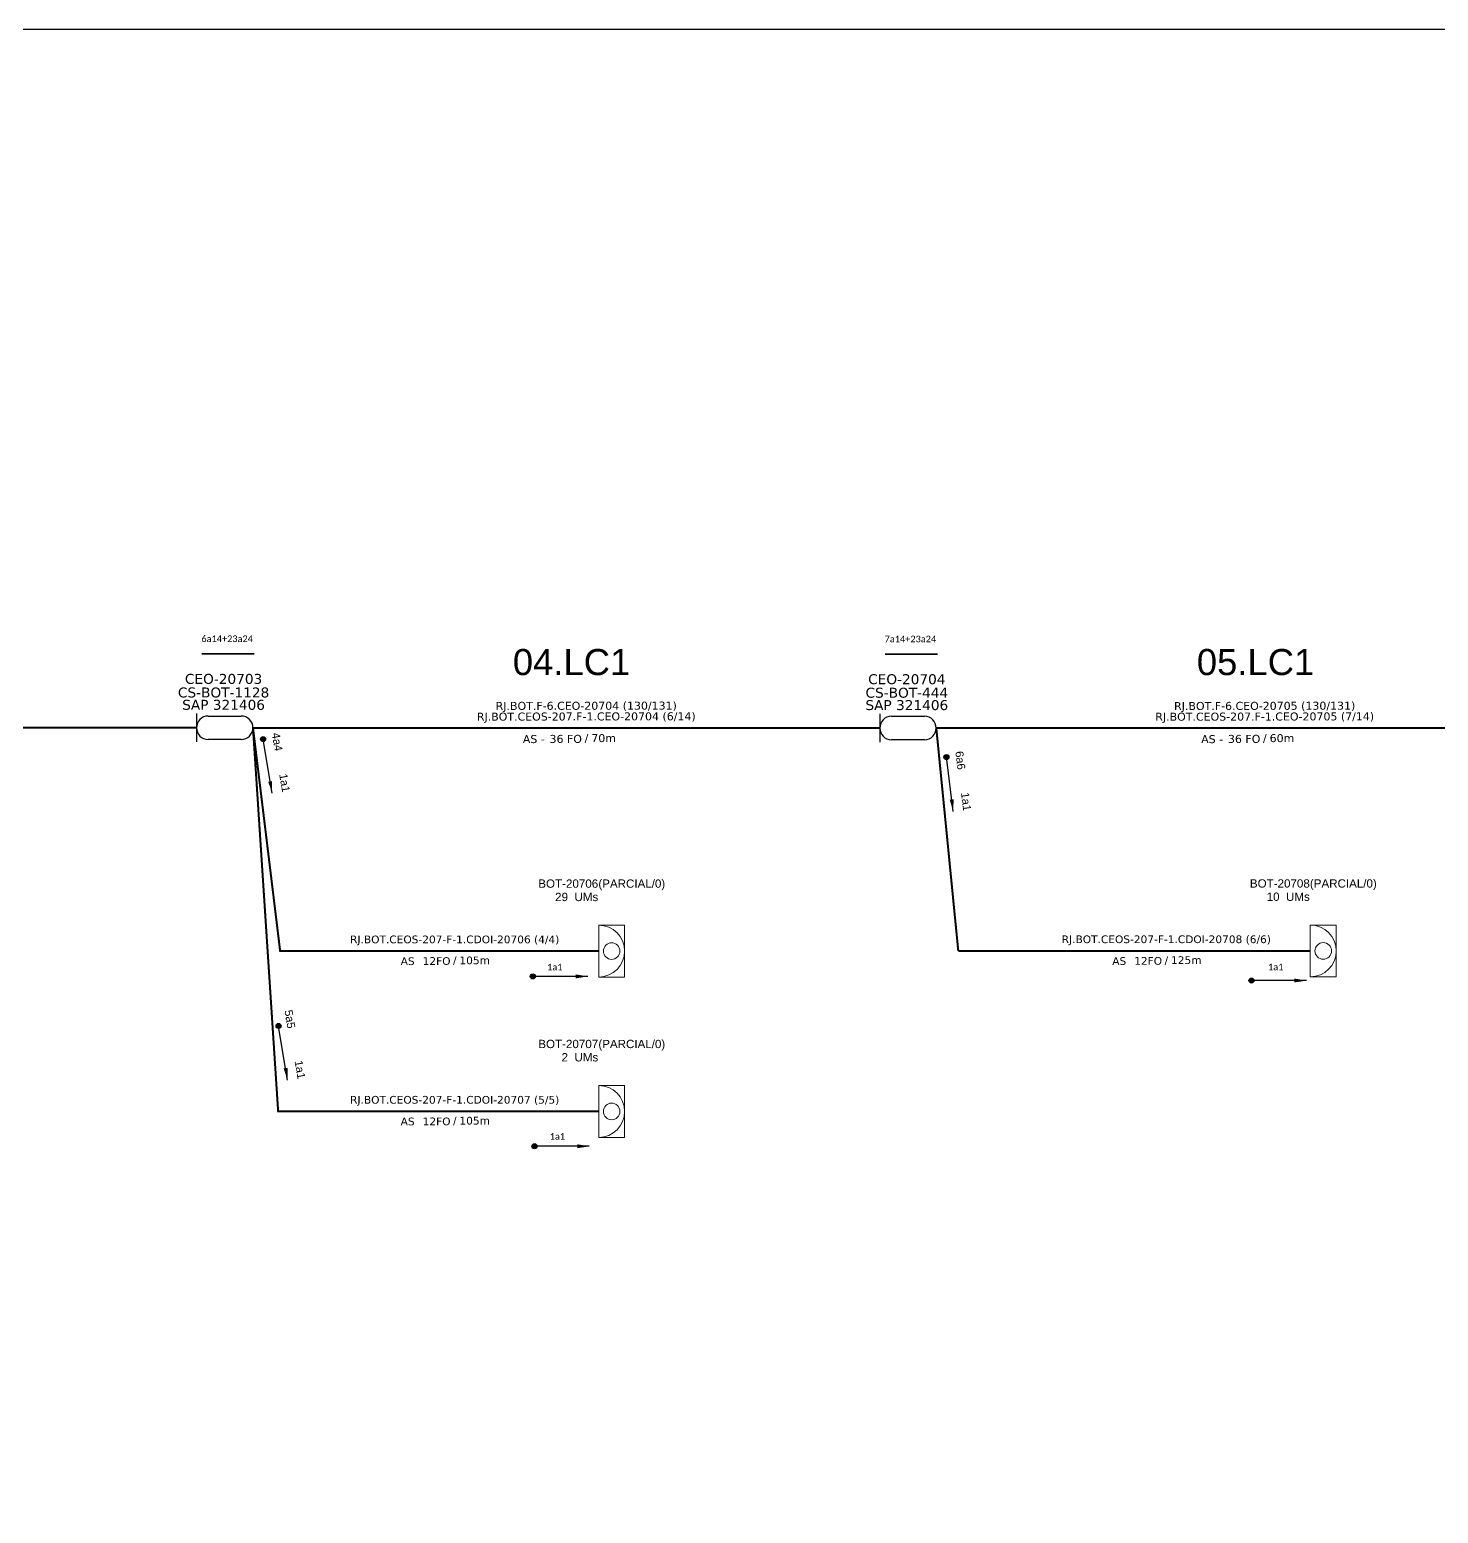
# Model space of a CAD drawing. Header units: inches. Extents: x 21510 to 26976, y 7127 to 12274.
# Drawn here: x 25272 to 25461.8, y 12074.2 to 12274 of the extents above; entities that cross this region are included whole.
import ezdxf
from ezdxf.enums import TextEntityAlignment as Align

# ---------------------------------------------------------------- set-up
doc = ezdxf.new("R2010")
doc.units = ezdxf.units.IN
doc.header["$LTSCALE"] = 0.5
for name, color, linetype, lineweight in [("20.0-LEGENDA DOS CDO'S", 1, 'Continuous', 0), ('20.1-CDO_INTERIOR', 1, 'Continuous', 0), ('40.1-ETIQUETAS', 1, 'Continuous', 20)]:
    doc.layers.add(name, color=color, linetype=linetype, lineweight=lineweight)
for name, color, linetype in [('20.5-CEO', 1, 'Continuous'), ('CAP a instalar', 1, 'Continuous'), ('Seta indicação do cabo', 7, 'Continuous'), ('texto', 255, 'Continuous')]:
    doc.layers.add(name, color=color, linetype=linetype)
doc.styles.add('ARIAL', font='arial.ttf')
doc.styles.add('siredit', font='verdana.ttf')
doc.styles.get("Standard").update_dxf_attribs({"font": 'arial.ttf'})
doc.dimstyles.new('CC', dxfattribs={"dimtxt": 1, "dimasz": 2, "dimexe": 0.18, "dimexo": 0.0625, "dimgap": 0.09, "dimtad": 0, "dimdec": 0, "dimrnd": 1, "dimzin": 0, "dimdsep": 46, "dimtxsty": 'siredit', "dimblk": 'NONE', "dimcen": 0, "dimse1": 1, "dimse2": 1, "dimsd1": 1, "dimsd2": 1, "dimclrt": 7, "dimadec": 0, "dimazin": 0, "dimtfac": 1, "dimtdec": 0, "dimtofl": 0, "dimtmove": 0, "dimatfit": 3, "dimfxl": 0, "dimtolj": 1, "dimtzin": 0, "dimarcsym": 0})

# ---------------------------------------------------------------- blocks, each defined once
blk = doc.blocks.new('_None')
blk = doc.blocks.new('ETIQUETA_RS5F')
at = {"layer": '40.1-ETIQUETAS', "color": 0, "style": 'siredit'}
blk.add_text('/', height=1.5, dxfattribs=at).set_placement((1.55, -1.95), align=Align.MIDDLE_RIGHT)
for tag, p in [('ETIQUETA_R_SECUNDARIA', (1.18, 2.1)), ('ETIQUETA_R_PRIMARIA', (1.18, 4.1)), ('F_ATIVAS/F_MORTAS', (1.11, -4.24))]:
    blk.add_attdef(tag, text='', height=1.5, dxfattribs=at).set_placement(p, align=Align.MIDDLE_CENTER)
for tag, p in [('TIPO_CABO', (-6.62, -2.12)), ('CAP_CABO', (0.37, -2.09))]:
    blk.add_attdef(tag, text='', height=1.5, dxfattribs=at).set_placement(p, align=Align.MIDDLE_RIGHT)
blk.add_attdef('METROS', text='', height=1.5, dxfattribs=at).set_placement((2.11, -1.95), align=Align.MIDDLE_LEFT)
for tag, p in [('FUSÃO_1', (0.82, -8.39)), ('FUSÃO_2', (0.82, -10.6)), ('FUSÃO_3', (0.82, -12.93)), ('FUSÃO_4', (0.82, -15.14)), ('FUSÃO_5', (0.82, -17.16))]:
    blk.add_attdef(tag, text='', height=1.5, dxfattribs=at).set_placement(p, align=Align.CENTER)
blk = doc.blocks.new('CDOI_INT')
at = {"layer": '20.1-CDO_INTERIOR', "color": 0, "lineweight": 18}
blk.add_lwpolyline([(4.25, -4.25), (4.25, 4.25), (0, 4.25), (0, -4.25)], close=True, dxfattribs=at)
blk.add_circle((2.12, 0), 1.36, dxfattribs=at)
blk.add_arc((0, 0), 4.25, 270, 90, dxfattribs=at)
at = {"layer": "20.0-LEGENDA DOS CDO'S", "color": 0, "style": 'ARIAL'}
for tag, p in [('CDO_N', (-0.08, 10.38)), ('SPLITER_1', (21.18, 10.38)), ('SPLITER_2', (21.19, 8.68)), ('SAP', (-0.08, 6.23)), ('SURVEY', (-0.08, 8.2)), ('1:XX', (5.94, -2.22)), ('UMS', (5.94, -4.24))]:
    blk.add_attdef(tag, p, '', height=1.36, dxfattribs=at)
blk.add_attdef('FIBRAS_UTILIZADAS', text='', height=1.36, dxfattribs=at).set_placement((15.34, 10.38), align=Align.CENTER)
blk = doc.blocks.new('SETA 2')
at = {"layer": 'Seta indicação do cabo'}
h = blk.add_hatch(color=256, dxfattribs=at)
h.dxf.hatch_style = 1
h.paths.add_polyline_path([(348.974, 271.648, 1), (348.848, 271.648, 1)])
blk.add_circle((348.911, 271.648), 0.0626, dxfattribs=at)
blk.add_leader([(350.279, 271.648), (348.974, 271.648)], dimstyle='CC', override={"dimasz": 0.3}, dxfattribs=at)

msp = doc.modelspace()

# ---------------------------------------------------------------- linework, layer by layer
msp.add_lwpolyline([(25027.69, 11679.98), (25866.25, 11679.98), (25866.25, 12273.98), (25027.69, 12273.98), (25027.69, 11679.98)])
at = {"layer": '20.5-CEO', "color": 0}
for p, q in [((25296.07, 12181.54), (25300.52, 12181.54)), ((25388.11, 12181.5), (25392.55, 12181.5)), ((25300.52, 12178.37), (25296.07, 12178.37)), ((25392.55, 12178.34), (25388.11, 12178.34))]:
    msp.add_line(p, q, dxfattribs=at)
for points in [[(25294.49, 12181.87), (25294.49, 12178.05)], [(25386.53, 12181.83), (25386.53, 12178.01)]]:
    msp.add_lwpolyline(points, dxfattribs=at)
for centre, start, end in [((25296.07, 12179.96), 90, 270), ((25300.52, 12179.96), 270, 90), ((25388.11, 12179.92), 90, 270), ((25392.55, 12179.92), 270, 90)]:
    msp.add_arc(centre, 1.58, start, end, dxfattribs=at)
at = {"layer": 'CAP a instalar', "color": 0, "ltscale": 30}
msp.add_lwpolyline([(25208.34, 12179.96, 0.27, 0.27, 0), (25250.27, 12179.96, 0.27, 0.27, 0), (25294.49, 12179.96, 0.27, 0.27, 0)], format="xyseb", dxfattribs=at)
at = {"layer": 'CAP a instalar', "color": 8, "ltscale": 30, "const_width": 0.27}
for points in [[(25348.67, 12128.28), (25305.49, 12128.28), (25302.1, 12179.96)], [(25348.67, 12149.88), (25305.76, 12149.88), (25302.1, 12179.96)], [(25394.14, 12179.92), (25397.1, 12149.9)], [(25397.1, 12149.9), (25444.52, 12149.9)]]:
    msp.add_lwpolyline(points, dxfattribs=at)
at = {"layer": 'CAP a instalar', "color": 0, "ltscale": 30, "const_width": 0.27}
for points in [[(25302.1, 12179.92), (25343.01, 12179.92), (25386.53, 12179.92)], [(25394.14, 12179.92), (25435.76, 12179.92), (25482.37, 12179.92)]]:
    msp.add_lwpolyline(points, dxfattribs=at)

# ---------------------------------------------------------------- block references
at = {"xscale": 5.403247779897036, "yscale": 5.403247779897036, "zscale": 5.403247779897036}
for p, rotation in [((23543.72, 13794.55), 279.5330343062151), ((23703.99, 13863.43), 277.1664765343673), ((23545.8, 13755.93), 279.5330343062151)]:
    msp.add_blockref('SETA 2', p, dxfattribs=dict(at, rotation=rotation))
for p in [(23454.54, 10678.69), (23551.34, 10678.13), (23454.76, 10655.81)]:
    msp.add_blockref('SETA 2', p, dxfattribs=at)
at = {"layer": '20.1-CDO_INTERIOR', "color": 8, "ltscale": 11}
ref = msp.add_blockref('CDOI_INT', (25348.67, 12149.88), dxfattribs=dict(at, xscale=0.8216651555577174, yscale=0.8216651555577174, zscale=0.8216651555577174))
ref.add_attrib('CDO_N', 'BOT-20706', dxfattribs={"layer": "20.0-LEGENDA DOS CDO'S", "color": 8, "height": 1.118, "style": 'ARIAL'}).set_placement((25348.6, 12158.41), align=Align.RIGHT)
ref.add_attrib('FIBRAS_UTILIZADAS', '    (PARCIAL/0)', dxfattribs={"layer": "20.0-LEGENDA DOS CDO'S", "color": 8, "height": 1.1155, "style": 'ARIAL'}).set_placement((25352.26, 12158.41), align=Align.CENTER)
ref.add_attrib('SURVEY', '29  UMs', dxfattribs={"layer": "20.0-LEGENDA DOS CDO'S", "color": 8, "height": 1.118, "style": 'ARIAL'}).set_placement((25348.61, 12156.61), align=Align.RIGHT)
ref = msp.add_blockref('CDOI_INT', (25444.52, 12149.9), dxfattribs=dict(at, xscale=0.8216651555577174, yscale=0.8216651555577174, zscale=0.8216651555577174))
ref.add_attrib('CDO_N', 'BOT-20708', dxfattribs={"layer": "20.0-LEGENDA DOS CDO'S", "color": 8, "height": 1.118, "style": 'ARIAL'}).set_placement((25444.45, 12158.43), align=Align.RIGHT)
ref.add_attrib('FIBRAS_UTILIZADAS', '    (PARCIAL/0)', dxfattribs={"layer": "20.0-LEGENDA DOS CDO'S", "color": 8, "height": 1.1155, "style": 'ARIAL'}).set_placement((25448.1, 12158.43), align=Align.CENTER)
ref.add_attrib('SURVEY', '10  UMs', dxfattribs={"layer": "20.0-LEGENDA DOS CDO'S", "color": 8, "height": 1.118, "style": 'ARIAL'}).set_placement((25444.45, 12156.64), align=Align.RIGHT)
ref = msp.add_blockref('CDOI_INT', (25348.67, 12128.28), dxfattribs=dict(at, xscale=0.8216651555577174, yscale=0.8216651555577174, zscale=0.8216651555577174))
ref.add_attrib('CDO_N', 'BOT-20707', dxfattribs={"layer": "20.0-LEGENDA DOS CDO'S", "color": 8, "height": 1.118, "style": 'ARIAL'}).set_placement((25348.6, 12136.81), align=Align.RIGHT)
ref.add_attrib('FIBRAS_UTILIZADAS', '    (PARCIAL/0)', dxfattribs={"layer": "20.0-LEGENDA DOS CDO'S", "color": 8, "height": 1.1155, "style": 'ARIAL'}).set_placement((25352.26, 12136.81), align=Align.CENTER)
ref.add_attrib('SURVEY', '2  UMs', dxfattribs={"layer": "20.0-LEGENDA DOS CDO'S", "color": 8, "height": 1.118, "style": 'ARIAL'}).set_placement((25348.61, 12135.02), align=Align.RIGHT)
at = {"layer": '40.1-ETIQUETAS', "color": 0}
ref = msp.add_blockref('ETIQUETA_RS5F', (25346.15, 12179.97), dxfattribs=dict(at, xscale=0.7184021230562313, yscale=0.7184021230562313, zscale=0.7184021230562313, rotation=0.1179917413874841))
ref.add_attrib('ETIQUETA_R_PRIMARIA', 'RJ.BOT.F-6.CEO-20704 (130/131)', dxfattribs={"color": 0, "height": 1.0776, "rotation": 0.118, "style": 'siredit'}).set_placement((25346.99, 12182.92), align=Align.MIDDLE_CENTER)
ref.add_attrib('ETIQUETA_R_SECUNDARIA', 'RJ.BOT.CEOS-207.F-1.CEO-20704 (6/14)', dxfattribs={"color": 0, "height": 1.0776, "rotation": 0.118, "style": 'siredit'}).set_placement((25346.99, 12181.48), align=Align.MIDDLE_CENTER)
ref.add_attrib('TIPO_CABO', 'AS -', dxfattribs={"color": 0, "height": 1.078, "rotation": 0.118, "style": 'siredit'}).set_placement((25341.4, 12178.44), align=Align.MIDDLE_RIGHT)
ref.add_attrib('CAP_CABO', '36 FO', dxfattribs={"color": 0, "height": 1.078, "rotation": 0.118, "style": 'siredit'}).set_placement((25346.41, 12178.46), align=Align.MIDDLE_RIGHT)
ref.add_attrib('METROS', '70m', dxfattribs={"color": 0, "height": 1.078, "rotation": 0.118, "style": 'siredit'}).set_placement((25347.67, 12178.56), align=Align.MIDDLE_LEFT)
ref = msp.add_blockref('ETIQUETA_RS5F', (25437.52, 12179.96), dxfattribs=dict(at, xscale=0.7184021230562313, yscale=0.7184021230562313, zscale=0.7184021230562313, rotation=0.1179917413874841))
ref.add_attrib('ETIQUETA_R_PRIMARIA', 'RJ.BOT.F-6.CEO-20705 (130/131)', dxfattribs={"color": 0, "height": 1.0776, "rotation": 0.118, "style": 'siredit'}).set_placement((25438.37, 12182.91), align=Align.MIDDLE_CENTER)
ref.add_attrib('ETIQUETA_R_SECUNDARIA', 'RJ.BOT.CEOS-207.F-1.CEO-20705 (7/14)', dxfattribs={"color": 0, "height": 1.0776, "rotation": 0.118, "style": 'siredit'}).set_placement((25438.37, 12181.47), align=Align.MIDDLE_CENTER)
ref.add_attrib('TIPO_CABO', 'AS -', dxfattribs={"color": 0, "height": 1.078, "rotation": 0.118, "style": 'siredit'}).set_placement((25432.77, 12178.43), align=Align.MIDDLE_RIGHT)
ref.add_attrib('CAP_CABO', '36 FO', dxfattribs={"color": 0, "height": 1.078, "rotation": 0.118, "style": 'siredit'}).set_placement((25437.79, 12178.46), align=Align.MIDDLE_RIGHT)
ref.add_attrib('METROS', '60m', dxfattribs={"color": 0, "height": 1.078, "rotation": 0.118, "style": 'siredit'}).set_placement((25439.04, 12178.56), align=Align.MIDDLE_LEFT)
at = {"layer": 'CAP a instalar', "color": 8, "ltscale": 30}
ref = msp.add_blockref('ETIQUETA_RS5F', (25328.45, 12149.99), dxfattribs=dict(at, xscale=0.6923966450780944, yscale=0.6923966450780944, zscale=0.6923966450780944))
ref.add_attrib('ETIQUETA_R_SECUNDARIA', 'RJ.BOT.CEOS-207-F-1.CDOI-20706 (4/4)', dxfattribs={"layer": '40.1-ETIQUETAS', "color": 0, "height": 1.0386, "style": 'siredit'}).set_placement((25329.27, 12151.45), align=Align.MIDDLE_CENTER)
ref.add_attrib('TIPO_CABO', 'AS', dxfattribs={"layer": '40.1-ETIQUETAS', "color": 0, "height": 1.039, "style": 'siredit'}).set_placement((25323.87, 12148.52), align=Align.MIDDLE_RIGHT)
ref.add_attrib('CAP_CABO', '12FO', dxfattribs={"layer": '40.1-ETIQUETAS', "color": 0, "height": 1.039, "style": 'siredit'}).set_placement((25328.71, 12148.54), align=Align.MIDDLE_RIGHT)
ref.add_attrib('METROS', '105m', dxfattribs={"layer": '40.1-ETIQUETAS', "color": 0, "height": 1.039, "style": 'siredit'}).set_placement((25329.91, 12148.63), align=Align.MIDDLE_LEFT)
ref = msp.add_blockref('ETIQUETA_RS5F', (25424.3, 12150.01), dxfattribs=dict(at, xscale=0.6923966450780944, yscale=0.6923966450780944, zscale=0.6923966450780944))
ref.add_attrib('ETIQUETA_R_SECUNDARIA', 'RJ.BOT.CEOS-207-F-1.CDOI-20708 (6/6)', dxfattribs={"layer": '40.1-ETIQUETAS', "color": 0, "height": 1.0386, "style": 'siredit'}).set_placement((25425.12, 12151.47), align=Align.MIDDLE_CENTER)
ref.add_attrib('TIPO_CABO', 'AS', dxfattribs={"layer": '40.1-ETIQUETAS', "color": 0, "height": 1.039, "style": 'siredit'}).set_placement((25419.72, 12148.54), align=Align.MIDDLE_RIGHT)
ref.add_attrib('CAP_CABO', '12FO', dxfattribs={"layer": '40.1-ETIQUETAS', "color": 0, "height": 1.039, "style": 'siredit'}).set_placement((25424.55, 12148.56), align=Align.MIDDLE_RIGHT)
ref.add_attrib('METROS', '125m', dxfattribs={"layer": '40.1-ETIQUETAS', "color": 0, "height": 1.039, "style": 'siredit'}).set_placement((25425.76, 12148.66), align=Align.MIDDLE_LEFT)
ref = msp.add_blockref('ETIQUETA_RS5F', (25328.45, 12128.39), dxfattribs=dict(at, xscale=0.6923966450780944, yscale=0.6923966450780944, zscale=0.6923966450780944))
ref.add_attrib('ETIQUETA_R_SECUNDARIA', 'RJ.BOT.CEOS-207-F-1.CDOI-20707 (5/5)', dxfattribs={"layer": '40.1-ETIQUETAS', "color": 0, "height": 1.0386, "style": 'siredit'}).set_placement((25329.27, 12129.85), align=Align.MIDDLE_CENTER)
ref.add_attrib('TIPO_CABO', 'AS', dxfattribs={"layer": '40.1-ETIQUETAS', "color": 0, "height": 1.039, "style": 'siredit'}).set_placement((25323.87, 12126.93), align=Align.MIDDLE_RIGHT)
ref.add_attrib('CAP_CABO', '12FO', dxfattribs={"layer": '40.1-ETIQUETAS', "color": 0, "height": 1.039, "style": 'siredit'}).set_placement((25328.71, 12126.94), align=Align.MIDDLE_RIGHT)
ref.add_attrib('METROS', '105m', dxfattribs={"layer": '40.1-ETIQUETAS', "color": 0, "height": 1.039, "style": 'siredit'}).set_placement((25329.91, 12127.04), align=Align.MIDDLE_LEFT)

# ---------------------------------------------------------------- texts
at = {"char_height": 0.8904, "width": 15.0534, "attachment_point": 5}
for s, insert in [('\\C7;\\fCalibri|b0|i0|c0|p34;6a14+23a24', (25298.62, 12191.94)), ('\\C7;\\fCalibri|b0|i0|c0|p34;7a14+23a24', (25390.65, 12191.91)), ('\\C7;\\fCalibri|b0|i0|c0|p34;1a1', (25342.76, 12147.72)), ('\\C7;\\fCalibri|b0|i0|c0|p34;1a1', (25439.86, 12147.74)), ('\\C7;\\fCalibri|b0|i0|c0|p34;1a1', (25343.1, 12124.92))]:
    msp.add_mtext(s, dxfattribs=dict(at, insert=insert))
at = {"char_height": 1.077, "width": 1.7446, "attachment_point": 1}
for s, insert, rotation in [('4a4', (25305.69, 12179.39), 279.7479), ('6a6', (25397.76, 12176.88), 277.3813), ('1a1', (25306.69, 12173.86), 279.7479), ('1a1', (25398.53, 12171.32), 277.3813), ('5a5', (25307.4, 12142.04), 279.7479), ('1a1', (25308.76, 12135.24), 279.7479)]:
    msp.add_mtext(s, dxfattribs=dict(at, insert=insert, rotation=rotation))
at = {"layer": '20.5-CEO', "color": 7, "style": 'siredit'}
for s, p in [('CEO-20703', (25298.14, 12187.21)), ('CEO-20704', (25390.17, 12187.17)), ('CS-BOT-1128', (25298.14, 12185.38)), ('CS-BOT-444', (25390.17, 12185.35)), ('SAP 321406', (25298.14, 12183.72)), ('SAP 321406', (25390.17, 12183.68))]:
    msp.add_text(s, height=1.342, rotation=360, dxfattribs=at).set_placement(p, align=Align.TOP_CENTER)
at = {"layer": 'texto', "color": 3, "char_height": 3.5121, "width": 25.5996, "attachment_point": 5}
for s, insert in [('\\fArial|b0|i0;04.LC1', (25345.01, 12188.78, 1.35)), ('\\fArial|b0|i0;05.LC1', (25437.14, 12188.78, 1.35))]:
    msp.add_mtext(s, dxfattribs=dict(at, insert=insert))

# ---------------------------------------------------------------- leaders
at = {"layer": 'Seta indicação do cabo'}
for points in [[(25302.26, 12189.93), (25295.2, 12189.93)], [(25295.2, 12189.93), (25302.26, 12189.93)], [(25394.29, 12189.89), (25387.24, 12189.89)], [(25387.24, 12189.89), (25394.29, 12189.89)]]:
    msp.add_leader(points, dimstyle='CC', override={"dimasz": 0.3}, dxfattribs=at)

doc.saveas('drawing.dxf')
